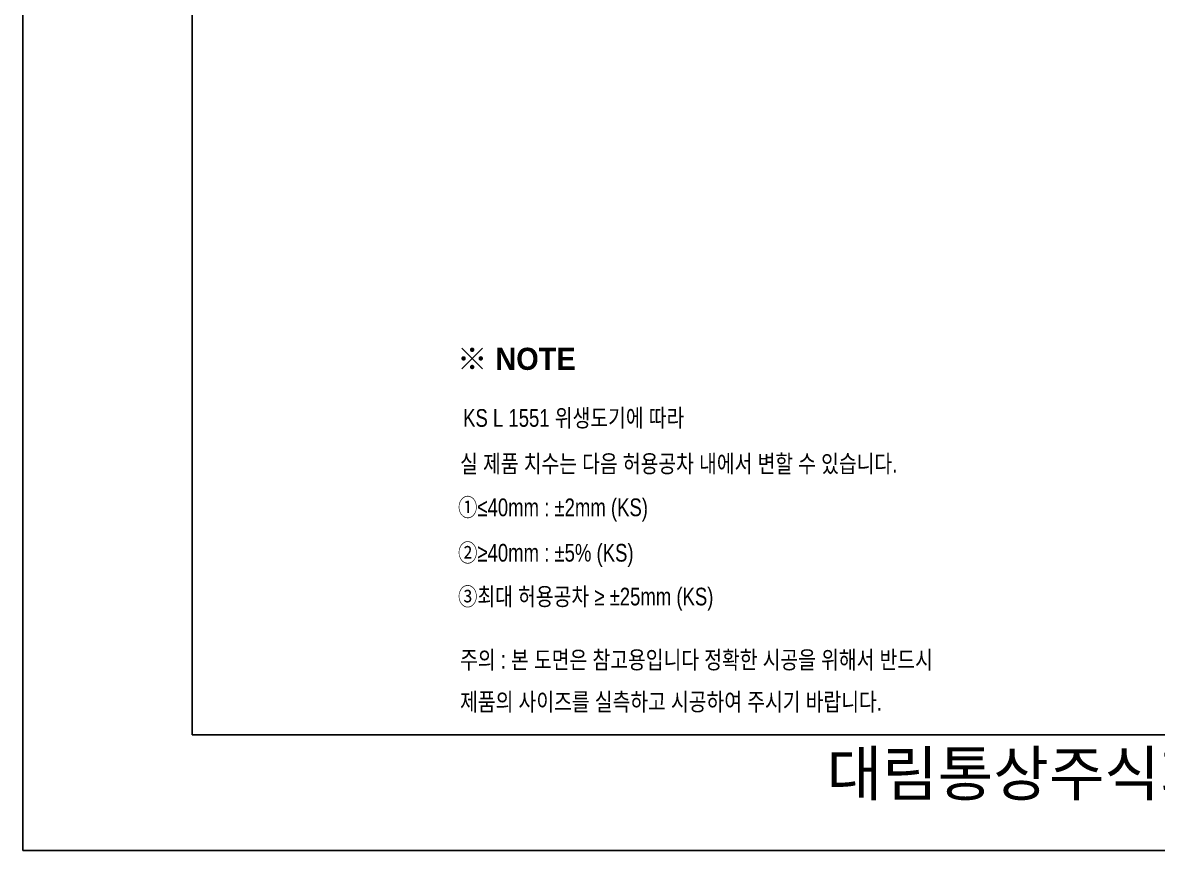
# Model space of a CAD drawing. Extents: x 63985 to 66410, y 58178 to 61608.
# Drawn here: x 63985 to 65267, y 58178 to 59113 of the extents above; entities that cross this region are included whole.
import ezdxf

# ---------------------------------------------------------------- set-up
doc = ezdxf.new("R2010")
doc.units = 0
doc.header["$MEASUREMENT"] = 0
doc.layers.get('0').update_dxf_attribs({"linetype": 'CONTINUOUS'})
for name, color, linetype in [('2', 2, 'CONTINUOUS'), ('Dim', 4, 'CONTINUOUS'), ('YA', 7, 'CONTINUOUS')]:
    doc.layers.add(name, color=color, linetype=linetype)
doc.styles.add('MtXpl_', font='')
doc.styles.add('굴림', font='', dxfattribs={"height": 3.2})
doc.styles.add('스타일1', font='txt.shx', dxfattribs={"bigfont": 'ghs.shx'})
doc.styles.get('MtXpl_').set_extended_font_data('Gulim', bold=True)
doc.styles.get('굴림').set_extended_font_data('Gulim')

msp = doc.modelspace()

# ---------------------------------------------------------------- linework, layer by layer
at = {"layer": 'YA', "color": 7}
for p, q in [((64176.2, 58308), (64176.2, 60417.8)), ((64176.2, 58586.5), (64176.2, 58500)), ((64176.2, 58308), (66252.2, 58308))]:
    msp.add_line(p, q, dxfattribs=at)
at = {"layer": 'YA', "color": 0}
msp.add_lwpolyline([(63984.9, 58177.5), (66410.4, 58177.5), (66410.4, 61607.9), (63984.9, 61607.9)], close=True, dxfattribs=at)

# ---------------------------------------------------------------- texts
at = {"color": 3, "style": '굴림', "width": 0.8}
for s, p in [('KS L 1551 위생도기에 따라', (64482.5, 58656)), ('실 제품 치수는 다음 허용공차 내에서 변할 수 있습니다.', (64479.1, 58604.3)), ('①≤40mm : ±2mm (KS)', (64476.8, 58555)), ('②≥40mm : ±5%%% (KS)', (64476.8, 58503.7)), ('③최대 허용공차 ≥ ±25mm (KS)', (64476.8, 58454.2))]:
    msp.add_text(s, height=20, dxfattribs=at).set_placement(p)
at = {"color": 1, "style": '굴림', "width": 0.8}
for s, p in [('주의 : 본 도면은 참고용입니다 정확한 시공을 위해서 반드시', (64479.1, 58382.7)), ('제품의 사이즈를 실측하고 시공하여 주시기 바랍니다.', (64479.1, 58335.3))]:
    msp.add_text(s, height=20, dxfattribs=at).set_placement(p)
at = {"layer": '2', "style": 'MtXpl_'}
msp.add_text('※ NOTE', height=25, dxfattribs=at).set_placement((64475.7, 58720.3))
at = {"layer": 'Dim', "color": 0, "insert": (64766.2, 58289.2), "char_height": 50, "width": 1090, "attachment_point": 1, "style": '스타일1'}
msp.add_mtext('{\\fGulim|b0|i0|c129|p50;       대림통상주식회사\\P}', dxfattribs=at)

doc.saveas('drawing.dxf')
